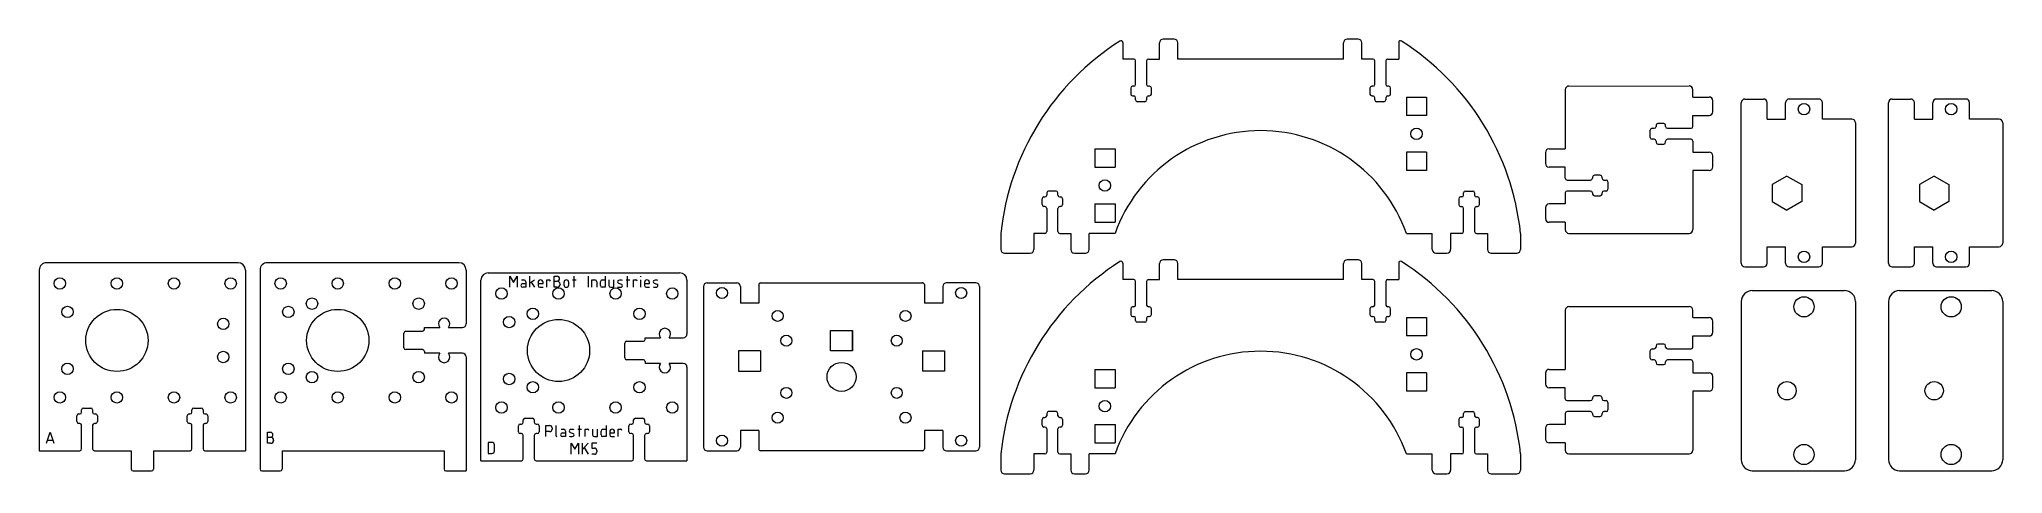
# Model space of a CAD drawing. Header units: millimetres. Extents: x 2 to 536, y 1 to 119.
import ezdxf

# ---------------------------------------------------------------- set-up
doc = ezdxf.new("R2010")
doc.units = ezdxf.units.MM
for name, color, linetype, lineweight, true_color in [('1 Motor Plate', 7, 'CONTINUOUS', 0, 0x000000), ('1 Motor Plate Text', 1, 'CONTINUOUS', 0, 0xff0000), ('2 Spacer Plate', 7, 'CONTINUOUS', 0, 0x000000), ('2 Spacer Plate Text', 1, 'CONTINUOUS', 0, 0xff0000), ('4 Retainer Plate', 7, 'CONTINUOUS', 0, 0xffffff), ('4 Retainer Plate Text', 1, 'CONTINUOUS', 0, 0xff0000), ('5 Interface Spacer Mount', 7, 'CONTINUOUS', 0, 0x000000), ('6 Dino Brackets', 7, 'CONTINUOUS', 0, 0x000000)]:
    doc.layers.add(name, color=color, linetype=linetype, lineweight=lineweight, true_color=true_color)

msp = doc.modelspace()

# ---------------------------------------------------------------- linework, layer by layer
at = {"layer": '1 Motor Plate'}
for p, q in [((2, 56.32), (2, 7.17)), ((4, 58.33), (56, 58.33)), ((58, 56.32), (58, 7.17)), ((12.2, 15.08), (12.2, 16.68)), ((12.7, 17.18), (13, 17.18)), ((13.5, 17.68), (13.5, 18.28)), ((14, 18.78), (16, 18.78)), ((16.5, 18.28), (16.5, 17.68)), ((17, 17.18), (17.3, 17.18)), ((17.8, 16.68), (17.8, 15.08)), ((42.2, 15.08), (42.2, 16.68)), ((42.7, 17.18), (43, 17.18)), ((43.5, 17.68), (43.5, 18.28)), ((44, 18.78), (46, 18.78)), ((46.5, 18.28), (46.5, 17.68)), ((47, 17.18), (47.3, 17.18)), ((47.8, 16.68), (47.8, 15.08)), ((13, 14.58), (12.7, 14.58)), ((13.5, 7.67), (13.5, 14.08)), ((16.5, 14.08), (16.5, 7.67)), ((17.3, 14.58), (17, 14.58)), ((43, 14.58), (42.7, 14.58)), ((43.5, 7.67), (43.5, 14.08)), ((46.5, 14.08), (46.5, 7.67)), ((47.3, 14.58), (47, 14.58)), ((2, 7.17), (13, 7.17)), ((17, 7.17), (27, 7.17)), ((27, 7.17), (27, 2.17)), ((33, 7.17), (43, 7.17)), ((33, 7.17), (33, 2.17)), ((47, 7.17), (58, 7.17)), ((27.5, 1.67), (32.5, 1.67))]:
    msp.add_line(p, q, dxfattribs=at)
for centre, radius in [((7.6, 52.67), 1.55), ((23.1, 52.67), 1.55), ((38.6, 52.67), 1.55), ((54, 52.67), 1.55), ((9.68, 44.92), 1.55), ((23.1, 37.17), 8.45), ((52, 41.67), 1.55), ((52, 32.67), 1.55), ((9.68, 29.43), 1.55), ((7.6, 21.67), 1.55), ((23.1, 21.67), 1.55), ((38.6, 21.67), 1.55), ((54, 21.67), 1.55)]:
    msp.add_circle(centre, radius, dxfattribs=at)
for centre, radius, start, end in [((4, 56.32), 2, 90.0001, 180.0001), ((56, 56.32), 2, 360, 90), ((12.7, 16.68), 0.5, 90, 180), ((13, 17.68), 0.5, 270, 0), ((14, 18.28), 0.5, 90, 180), ((16, 18.28), 0.5, 0, 90), ((17, 17.68), 0.5, 180, 270), ((17.3, 16.68), 0.5, 0, 90), ((42.7, 16.68), 0.5, 90, 180), ((43, 17.68), 0.5, 270, 0), ((44, 18.28), 0.5, 90, 180), ((46, 18.28), 0.5, 0, 90), ((47, 17.68), 0.5, 180, 270), ((47.3, 16.68), 0.5, 0, 90), ((12.7, 15.08), 0.5, 180, 270), ((13, 14.08), 0.5, 0, 90), ((17, 14.08), 0.5, 90, 180), ((17.3, 15.08), 0.5, 270, 0), ((42.7, 15.08), 0.5, 180, 270), ((43, 14.08), 0.5, 0, 90), ((47, 14.08), 0.5, 90, 180), ((47.3, 15.08), 0.5, 270, 0), ((13, 7.67), 0.5, 270, 0), ((17, 7.67), 0.5, 180, 270), ((43, 7.67), 0.5, 270, 0), ((47, 7.67), 0.5, 180, 270), ((27.5, 2.17), 0.5, 180, 270), ((32.5, 2.17), 0.5, 270, 0)]:
    msp.add_arc(centre, radius, start, end, dxfattribs=at)
at = {"layer": '1 Motor Plate Text'}
for p, q in [((4, 9.18), (5, 12.18)), ((5, 12.18), (6, 9.18)), ((4.28, 10.01), (5.72, 10.01))]:
    msp.add_line(p, q, dxfattribs=at)
at = {"layer": '2 Spacer Plate'}
for p, q in [((62, 56.32), (62, 2.17)), ((64, 58.33), (116, 58.33)), ((118, 56.32), (118, 41.67)), ((101.1, 35.18), (101.1, 39.18)), ((101.6, 39.68), (106.14, 39.68)), ((106.64, 40.18), (106.64, 40.68)), ((106.64, 40.68), (110.82, 40.68)), ((113.18, 40.68), (117, 40.68)), ((106.14, 34.68), (101.6, 34.68)), ((106.64, 34.18), (106.64, 33.68)), ((110.82, 33.68), (106.64, 33.68)), ((117, 33.68), (113.18, 33.68)), ((118, 32.67), (118, 1.67)), ((68, 7.17), (112, 7.17)), ((68, 7.17), (68, 2.17)), ((112, 7.17), (112, 2.17)), ((62.5, 1.67), (67.5, 1.67)), ((112.5, 1.67), (118, 1.67))]:
    msp.add_line(p, q, dxfattribs=at)
for centre, radius in [((67.6, 52.67), 1.55), ((83.1, 52.67), 1.55), ((98.6, 52.67), 1.55), ((114, 52.67), 1.55), ((76.1, 47.17), 1.55), ((105.1, 47.17), 1.55), ((69.68, 44.92), 1.55), ((83.1, 37.17), 8.45), ((69.68, 29.43), 1.55), ((76.1, 27.18), 1.55), ((105.1, 27.18), 1.55), ((67.6, 21.67), 1.55), ((83.1, 21.67), 1.55), ((98.6, 21.67), 1.55), ((114, 21.67), 1.55)]:
    msp.add_circle(centre, radius, dxfattribs=at)
for centre, radius, start, end in [((64, 56.32), 2, 90.0001, 180.0001), ((116, 56.32), 2, 360, 90), ((112, 41.67), 1.55, 319.8222, 220.1778), ((101.6, 39.18), 0.5, 90, 180), ((106.14, 40.18), 0.5, 270, 0), ((117, 41.67), 1, 270, 0), ((101.6, 35.18), 0.5, 180, 270), ((106.14, 34.18), 0.5, 0, 90), ((112, 32.67), 1.55, 139.8222, 40.1778), ((117, 32.67), 1, 0, 90), ((62.5, 2.17), 0.5, 180, 270), ((67.5, 2.17), 0.5, 270, 0), ((112.5, 2.17), 0.5, 180, 270)]:
    msp.add_arc(centre, radius, start, end, dxfattribs=at)
at = {"layer": '2 Spacer Plate Text'}
for p, q in [((64, 9.18), (64, 12.18)), ((64, 12.18), (64.83, 12.18)), ((64, 10.84), (64.87, 10.84)), ((64.87, 9.18), (64, 9.18)), ((65.67, 10.04), (65.67, 9.98))]:
    msp.add_line(p, q, dxfattribs=at)
for centre, radius, start, end in [((64.83, 11.51), 0.667, 270, 90), ((64.87, 10.04), 0.8, 0, 90), ((64.87, 9.98), 0.8, 270, 0)]:
    msp.add_arc(centre, radius, start, end, dxfattribs=at)
at = {"layer": '4 Retainer Plate'}
for p, q in [((122, 4.42), (122, 53.57)), ((124, 55.58), (176, 55.58)), ((178, 53.57), (178, 38.92)), ((166.64, 37.43), (166.64, 37.92)), ((166.64, 37.92), (170.82, 37.92)), ((173.18, 37.92), (177, 37.92)), ((161.1, 32.43), (161.1, 36.43)), ((161.6, 36.93), (166.14, 36.93)), ((166.14, 31.93), (161.6, 31.93)), ((166.64, 31.43), (166.64, 30.92)), ((170.82, 30.92), (166.64, 30.92)), ((177, 30.92), (173.18, 30.92)), ((178, 29.92), (178, 4.42)), ((134, 16.03), (136, 16.03)), ((164, 16.03), (166, 16.03)), ((132.2, 12.33), (132.2, 13.93)), ((132.7, 14.43), (133, 14.43)), ((133, 11.83), (132.7, 11.83)), ((133.5, 14.93), (133.5, 15.53)), ((133.5, 4.92), (133.5, 11.33)), ((136.5, 15.53), (136.5, 14.93)), ((136.5, 11.33), (136.5, 4.92)), ((137, 14.43), (137.3, 14.43)), ((137.3, 11.83), (137, 11.83)), ((137.8, 13.93), (137.8, 12.33)), ((162.2, 12.33), (162.2, 13.93)), ((162.7, 14.43), (163, 14.43)), ((163, 11.83), (162.7, 11.83)), ((163.5, 14.93), (163.5, 15.53)), ((163.5, 4.92), (163.5, 11.33)), ((166.5, 15.53), (166.5, 14.93)), ((166.5, 11.33), (166.5, 4.92)), ((167, 14.43), (167.3, 14.43)), ((167.3, 11.83), (167, 11.83)), ((167.8, 13.93), (167.8, 12.33)), ((122, 4.42), (133.1, 4.42)), ((137.1, 4.42), (163, 4.42)), ((167, 4.42), (178, 4.42))]:
    msp.add_line(p, q, dxfattribs=at)
for centre in [(127.6, 49.92), (143.1, 49.92), (158.6, 49.92), (174, 49.92), (129.68, 42.17), (136.1, 44.42), (165.1, 44.42), (129.68, 26.68), (136.1, 24.42), (165.1, 24.42), (127.6, 18.92), (143.1, 18.92), (158.6, 18.92), (174, 18.92)]:
    msp.add_circle(centre, 1.55, dxfattribs=at)
for centre, radius, start, end in [((124, 53.57), 2, 90, 180), ((176, 53.57), 2, 360, 90), ((143.1, 34.43), 8.45, 0, 360), ((166.14, 37.43), 0.5, 270, 0), ((172, 38.92), 1.55, 319.8222, 220.1778), ((177, 38.92), 1, 270, 0), ((161.6, 36.43), 0.5, 90, 180), ((161.6, 32.43), 0.5, 180, 270), ((166.14, 31.43), 0.5, 0, 90), ((172, 29.92), 1.55, 139.8222, 40.1778), ((177, 29.92), 1, 0, 90), ((134, 15.53), 0.5, 90, 180), ((136, 15.53), 0.5, 0, 90), ((164, 15.53), 0.5, 90, 180), ((166, 15.53), 0.5, 0, 90), ((132.7, 13.93), 0.5, 90, 180), ((132.7, 12.33), 0.5, 180, 270), ((133, 14.93), 0.5, 270, 0), ((133, 11.33), 0.5, 0, 90), ((137, 14.93), 0.5, 180, 270), ((137, 11.33), 0.5, 90, 180), ((137.3, 13.93), 0.5, 0, 90), ((137.3, 12.33), 0.5, 270, 0), ((162.7, 13.93), 0.5, 90, 180), ((162.7, 12.33), 0.5, 180, 270), ((163, 14.93), 0.5, 270, 0), ((163, 11.33), 0.5, 0, 90), ((167, 14.93), 0.5, 180, 270), ((167, 11.33), 0.5, 90, 180), ((167.3, 13.93), 0.5, 0, 90), ((167.3, 12.33), 0.5, 270, 0), ((133, 4.92), 0.5, 270, 0), ((137, 4.92), 0.5, 180, 270), ((163, 4.92), 0.5, 270, 0), ((167, 4.92), 0.5, 180, 270)]:
    msp.add_arc(centre, radius, start, end, dxfattribs=at)
at = {"layer": '4 Retainer Plate Text'}
for p, q in [((129.88, 51.62), (129.88, 54.62)), ((129.88, 54.62), (130.88, 52.96)), ((130.88, 52.96), (131.88, 54.62)), ((131.88, 54.62), (131.88, 51.62)), ((133.04, 53.62), (133.71, 53.62)), ((135.21, 54.62), (135.21, 51.62)), ((135.21, 52.79), (136.54, 53.62)), ((139.88, 51.62), (139.88, 53.62)), ((139.88, 53.62), (140.54, 53.62)), ((141.88, 51.62), (141.88, 54.62)), ((141.88, 54.62), (142.71, 54.62)), ((146.88, 53.62), (147.88, 53.62)), ((147.21, 54.62), (147.21, 51.62)), ((151.13, 54.62), (151.13, 51.62)), ((152.13, 51.62), (152.13, 53.62)), ((152.13, 53.62), (152.96, 53.62)), ((154.96, 53.62), (155.79, 53.62)), ((155.79, 54.62), (155.79, 51.62)), ((156.79, 53.62), (156.79, 52.12)), ((158.13, 51.62), (158.13, 53.62)), ((161.46, 53.62), (162.46, 53.62)), ((161.79, 54.62), (161.79, 51.62)), ((163.46, 51.62), (163.46, 53.62)), ((163.46, 53.62), (164.12, 53.62)), ((165.46, 54.46), (165.46, 54.62)), ((165.46, 51.62), (165.46, 53.62)), ((133.38, 52.62), (134.21, 52.62)), ((134.21, 51.62), (133.38, 51.62)), ((134.21, 53.12), (134.21, 51.62)), ((135.65, 53.06), (136.54, 51.62)), ((137.54, 52.96), (137.54, 52.12)), ((137.54, 52.62), (138.88, 52.62)), ((138.04, 51.62), (138.88, 51.62)), ((138.88, 52.62), (138.88, 52.96)), ((141.88, 53.29), (142.74, 53.29)), ((142.74, 51.62), (141.88, 51.62)), ((143.54, 52.49), (143.54, 52.42)), ((144.54, 52.96), (144.54, 52.29)), ((145.88, 52.29), (145.88, 52.96)), ((153.46, 53.12), (153.46, 51.62)), ((154.46, 52.12), (154.46, 53.12)), ((155.79, 51.62), (154.96, 51.62)), ((157.29, 51.62), (158.13, 51.62)), ((159.4, 52.76), (160.19, 52.44)), ((166.46, 52.96), (166.46, 52.12)), ((166.46, 52.62), (167.79, 52.62)), ((166.96, 51.62), (167.79, 51.62)), ((167.79, 52.62), (167.79, 52.96)), ((169.06, 52.76), (169.85, 52.44)), ((139.67, 11.02), (139.67, 14.02)), ((139.67, 14.02), (140.67, 14.02)), ((140.67, 12.36), (139.67, 12.36)), ((141.33, 13.36), (141.33, 13.02)), ((142.33, 14.02), (142.33, 11.36)), ((143.83, 13.02), (144.5, 13.02)), ((144.17, 12.02), (145, 12.02)), ((145, 11.02), (144.17, 11.02)), ((145, 12.52), (145, 11.02)), ((146.27, 12.16), (147.06, 11.84)), ((148.33, 13.02), (149.33, 13.02)), ((148.67, 14.02), (148.67, 11.02)), ((150.33, 11.02), (150.33, 13.02)), ((150.33, 13.02), (151, 13.02)), ((152.33, 13.02), (152.33, 11.52)), ((152.83, 11.02), (153.67, 11.02)), ((153.67, 11.02), (153.67, 13.02)), ((154.67, 11.52), (154.67, 12.52)), ((155.17, 13.02), (156, 13.02)), ((156, 11.02), (155.17, 11.02)), ((156, 14.02), (156, 11.02)), ((157, 12.36), (157, 11.52)), ((157, 12.02), (158.33, 12.02)), ((157.5, 11.02), (158.33, 11.02)), ((158.33, 12.02), (158.33, 12.36)), ((159.33, 11.02), (159.33, 13.02)), ((159.33, 13.02), (160, 13.02)), ((125, 9.43), (124, 9.43)), ((124, 9.43), (124, 6.43)), ((124, 6.43), (125, 6.43)), ((125.67, 7.09), (125.67, 8.76)), ((146.5, 6.22), (146.5, 9.22)), ((146.5, 9.22), (147.5, 7.56)), ((147.5, 7.56), (148.5, 9.22)), ((148.5, 9.22), (148.5, 6.22)), ((149.5, 9.22), (149.5, 6.22)), ((149.5, 7.39), (151.17, 9.22)), ((150.06, 8), (151.17, 6.22)), ((153.5, 9.22), (152.17, 9.22)), ((152.17, 9.22), (152.17, 7.89)), ((152.17, 7.89), (152.83, 7.89)), ((152.83, 6.22), (152.17, 6.22)), ((153.5, 7.22), (153.5, 6.89))]:
    msp.add_line(p, q, dxfattribs=at)
for centre, radius, start, end in [((133.71, 53.12), 0.5, 0, 90), ((138.21, 52.96), 0.667, 0, 180), ((140.54, 53.29), 0.333, 0, 90), ((142.71, 53.96), 0.667, 270, 90), ((145.21, 52.96), 0.667, 0, 180), ((152.96, 53.12), 0.5, 0, 90), ((154.96, 53.12), 0.5, 90, 180), ((159.55, 53.13), 0.4, 108.3, 247.8), ((159.85, 52.23), 1.35, 63.1, 108.3), ((164.12, 53.29), 0.333, 0, 90), ((167.12, 52.96), 0.667, 0, 180), ((169.21, 53.13), 0.4, 108.3, 247.8), ((169.51, 52.23), 1.35, 63.1, 108.3), ((133.38, 52.12), 0.5, 90, 270), ((138.04, 52.12), 0.5, 180, 270), ((142.74, 52.49), 0.8, 0, 90), ((142.74, 52.42), 0.8, 270, 0), ((145.21, 52.29), 0.667, 180, 0), ((154.96, 52.12), 0.5, 180, 270), ((157.29, 52.12), 0.5, 180, 270), ((159.74, 52.97), 1.35, 243.1, 288.3), ((160.04, 52.07), 0.4, 288.3, 67.79), ((166.96, 52.12), 0.5, 180, 270), ((169.4, 52.97), 1.35, 243.1, 288.3), ((169.7, 52.07), 0.4, 288.3, 67.79), ((140.67, 13.36), 0.667, 0, 90), ((140.67, 13.02), 0.667, 270, 0), ((142.67, 11.36), 0.333, 180, 270), ((144.17, 11.52), 0.5, 90, 270), ((144.5, 12.52), 0.5, 0, 90), ((146.61, 12.37), 1.35, 243.1, 288.3), ((146.42, 12.53), 0.4, 108.3, 247.8), ((146.72, 11.63), 1.35, 63.1, 108.3), ((146.91, 11.47), 0.4, 288.3, 67.79), ((151, 12.69), 0.333, 0, 90), ((152.83, 11.52), 0.5, 180, 270), ((155.17, 12.52), 0.5, 90, 180), ((155.17, 11.52), 0.5, 180, 270), ((157.67, 12.36), 0.667, 0, 180), ((157.5, 11.52), 0.5, 180, 270), ((160, 12.69), 0.333, 0, 90), ((125, 8.76), 0.667, 0, 90), ((125, 7.09), 0.667, 270, 0), ((152.83, 7.22), 0.667, 0, 90), ((152.83, 6.89), 0.667, 270, 0)]:
    msp.add_arc(centre, radius, start, end, dxfattribs=at)
at = {"layer": '5 Interface Spacer Mount'}
for p, q in [((182.5, 51.84), (182.5, 8.16)), ((183.5, 52.84), (191.5, 52.84)), ((192.5, 51.84), (192.5, 47.34)), ((197.5, 52.34), (197.5, 47.34)), ((198, 52.84), (242, 52.84)), ((242.5, 52.34), (242.5, 47.34)), ((247.5, 51.84), (247.5, 47.34)), ((256.5, 52.84), (248.5, 52.84)), ((257.5, 51.84), (257.5, 8.16)), ((197.5, 47.34), (192.5, 47.34)), ((247.5, 47.34), (242.5, 47.34)), ((217, 34.34), (217, 39.84)), ((217, 39.84), (223, 39.84)), ((223, 39.84), (223, 34.34)), ((223, 34.34), (223, 39.84)), ((198, 34.34), (192, 34.34)), ((192, 34.34), (192, 28.84)), ((198, 34.34), (198, 28.84)), ((223, 34.34), (217, 34.34)), ((242, 34.34), (242, 28.84)), ((242, 34.34), (248, 34.34)), ((248, 34.34), (248, 28.84)), ((192, 28.84), (198, 28.84)), ((248, 28.84), (242, 28.84)), ((197.5, 12.66), (192.5, 12.66)), ((192.5, 12.66), (192.5, 8.16)), ((197.5, 12.66), (197.5, 7.66)), ((247.5, 12.66), (242.5, 12.66)), ((242.5, 12.66), (242.5, 7.66)), ((247.5, 12.66), (247.5, 8.16)), ((183.5, 7.16), (191.5, 7.16)), ((242, 7.16), (198, 7.16)), ((248.5, 7.16), (256.5, 7.16))]:
    msp.add_line(p, q, dxfattribs=at)
for centre, radius in [((187.5, 50.09), 1.5), ((252.5, 50.09), 1.5), ((202.63, 43.84), 1.5), ((237.37, 43.84), 1.5), ((205, 37.09), 1.5), ((235, 37.09), 1.5), ((220, 27.25), 3.95), ((205, 22.91), 1.5), ((235, 22.91), 1.5), ((202.63, 16.16), 1.5), ((237.37, 16.16), 1.5), ((187.5, 9.91), 1.5), ((252.5, 9.91), 1.5)]:
    msp.add_circle(centre, radius, dxfattribs=at)
for centre, radius, start, end in [((183.5, 51.84), 1, 90.0143, 180.0147), ((191.5, 51.84), 1, 359.9997, 90), ((198, 52.34), 0.5, 90, 179.9641), ((242, 52.34), 0.5, 359.9997, 90), ((248.5, 51.84), 1, 90, 179.9997), ((256.5, 51.84), 1, 359.9997, 89.9994), ((183.5, 8.16), 1, 180.0147, 270.0143), ((191.5, 8.16), 1, 270, 359.9997), ((198, 7.66), 0.5, 179.9641, 270), ((242, 7.66), 0.5, 270, 359.9997), ((248.5, 8.16), 1, 179.9997, 270), ((256.5, 8.16), 1, 269.9994, 359.9997)]:
    msp.add_arc(centre, radius, start, end, dxfattribs=at)
at = {"layer": '6 Dino Brackets'}
for p, q in [((296.39, 118.19), (296.39, 113.7)), ((306.39, 113.7), (306.39, 118.1)), ((310.39, 119.1), (307.39, 119.1)), ((311.39, 113.7), (311.39, 118.1)), ((356.39, 113.7), (356.39, 118.1)), ((360.39, 119.1), (357.39, 119.1)), ((361.39, 113.7), (361.39, 118.1)), ((371.39, 118.19), (371.39, 113.7)), ((299.39, 113.7), (296.39, 113.7)), ((299.89, 106.8), (299.89, 113.2)), ((302.89, 113.2), (302.89, 106.8)), ((303.39, 113.7), (306.39, 113.7)), ((356.39, 113.7), (311.39, 113.7)), ((364.39, 113.7), (361.39, 113.7)), ((364.89, 106.8), (364.89, 113.2)), ((367.89, 113.2), (367.89, 106.8)), ((368.39, 113.7), (371.39, 113.7)), ((298.59, 105.8), (298.59, 104.2)), ((299.39, 106.3), (299.09, 106.3)), ((299.09, 103.7), (299.39, 103.7)), ((299.89, 102.6), (299.89, 103.2)), ((302.39, 102.1), (300.39, 102.1)), ((302.89, 103.2), (302.89, 102.6)), ((303.69, 106.3), (303.39, 106.3)), ((303.39, 103.7), (303.69, 103.7)), ((304.19, 104.2), (304.19, 105.8)), ((363.59, 105.8), (363.59, 104.2)), ((364.39, 106.3), (364.09, 106.3)), ((364.09, 103.7), (364.39, 103.7)), ((364.89, 102.6), (364.89, 103.2)), ((367.39, 102.1), (365.39, 102.1)), ((367.89, 103.2), (367.89, 102.6)), ((368.69, 106.3), (368.39, 106.3)), ((368.39, 103.7), (368.69, 103.7)), ((369.19, 104.2), (369.19, 105.8)), ((373.48, 103.38), (373.48, 98.38)), ((373.48, 103.38), (378.98, 103.38)), ((378.98, 103.38), (378.98, 98.38)), ((416.65, 105.37), (416.65, 89.3)), ((417.65, 106.37), (450.33, 106.38)), ((451.33, 103.38), (451.33, 105.38)), ((451.33, 103.38), (455.73, 103.38)), ((456.73, 99.38), (456.73, 102.38)), ((464.48, 58.16), (464.48, 101.84)), ((465.48, 102.84), (470.52, 102.84)), ((471.52, 97.34), (471.52, 101.84)), ((476.52, 97.34), (476.52, 101.84)), ((485.52, 102.84), (477.52, 102.84)), ((486.52, 97.34), (486.52, 101.84)), ((504.48, 58.16), (504.48, 101.84)), ((505.48, 102.84), (510.52, 102.84)), ((511.52, 97.34), (511.52, 101.84)), ((516.52, 97.34), (516.52, 101.84)), ((525.52, 102.84), (517.52, 102.84)), ((526.52, 97.34), (526.52, 101.84)), ((378.98, 98.38), (373.48, 98.38)), ((443.43, 96.18), (441.83, 96.18)), ((451.33, 98.38), (455.73, 98.38)), ((451.33, 95.38), (451.33, 98.38)), ((471.52, 97.34), (476.52, 97.34)), ((494.52, 97.34), (486.52, 97.34)), ((495.52, 96.34), (495.52, 63.66)), ((511.52, 97.34), (516.52, 97.34)), ((534.52, 97.34), (526.52, 97.34)), ((535.52, 96.34), (535.52, 63.66)), ((439.73, 92.38), (439.73, 94.38)), ((440.23, 94.88), (440.83, 94.88)), ((440.83, 91.88), (440.23, 91.88)), ((441.33, 95.68), (441.33, 95.38)), ((441.33, 91.38), (441.33, 91.08)), ((443.93, 95.38), (443.93, 95.68)), ((443.93, 91.08), (443.93, 91.38)), ((444.43, 94.88), (450.83, 94.88)), ((450.83, 91.88), (444.43, 91.88)), ((451.33, 91.38), (451.33, 88.38)), ((288.81, 89.3), (294.31, 89.3)), ((288.81, 89.3), (288.81, 84.3)), ((294.31, 89.3), (294.31, 84.3)), ((378.98, 88.38), (373.48, 88.38)), ((373.48, 88.38), (373.48, 83.38)), ((378.98, 88.38), (378.98, 83.38)), ((411.25, 88.3), (411.25, 85.3)), ((412.25, 89.3), (416.65, 89.3)), ((441.83, 90.58), (443.43, 90.58)), ((451.33, 88.38), (455.73, 88.38)), ((456.73, 84.38), (456.73, 87.38)), ((288.81, 84.3), (294.31, 84.3)), ((378.98, 83.38), (373.48, 83.38)), ((416.65, 84.3), (412.25, 84.3)), ((416.65, 81.3), (416.65, 84.3)), ((417.15, 80.8), (423.55, 80.8)), ((424.05, 81.6), (424.05, 81.3)), ((426.15, 82.1), (424.55, 82.1)), ((426.65, 81.3), (426.65, 81.6)), ((427.15, 80.8), (427.75, 80.8)), ((428.25, 80.3), (428.25, 78.3)), ((455.73, 83.38), (451.33, 83.38)), ((451.33, 83.38), (451.33, 67.3)), ((476.89, 81.87), (472.89, 79.56)), ((476.89, 81.87), (480.89, 79.56)), ((516.89, 81.87), (512.89, 79.56)), ((516.89, 81.87), (520.89, 79.56)), ((274.47, 74.1), (274.47, 75.7)), ((274.97, 76.2), (275.27, 76.2)), ((275.77, 77.3), (275.77, 76.7)), ((278.27, 77.8), (276.27, 77.8)), ((278.77, 76.7), (278.77, 77.3)), ((279.27, 76.2), (279.57, 76.2)), ((280.07, 75.7), (280.07, 74.1)), ((387.71, 75.7), (387.71, 74.1)), ((388.51, 76.2), (388.21, 76.2)), ((389.01, 76.7), (389.01, 77.3)), ((389.51, 77.8), (391.51, 77.8)), ((392.01, 77.3), (392.01, 76.7)), ((392.81, 76.2), (392.51, 76.2)), ((393.31, 74.1), (393.31, 75.7)), ((416.65, 77.3), (416.65, 74.3)), ((423.55, 77.8), (417.15, 77.8)), ((424.05, 77.3), (424.05, 77)), ((424.55, 76.5), (426.15, 76.5)), ((426.65, 77), (426.65, 77.3)), ((427.75, 77.8), (427.15, 77.8)), ((472.89, 79.56), (472.89, 74.94)), ((472.89, 74.94), (476.89, 72.63)), ((480.89, 74.94), (476.89, 72.63)), ((480.89, 79.56), (480.89, 74.94)), ((512.89, 79.56), (512.89, 74.94)), ((512.89, 74.94), (516.89, 72.63)), ((520.89, 74.94), (516.89, 72.63)), ((520.89, 79.56), (520.89, 74.94)), ((275.27, 73.6), (274.97, 73.6)), ((275.77, 73.1), (275.77, 66.8)), ((278.77, 66.8), (278.77, 73.1)), ((279.57, 73.6), (279.27, 73.6)), ((288.81, 74.3), (294.31, 74.3)), ((288.81, 74.3), (288.81, 69.3)), ((294.31, 74.3), (294.31, 69.3)), ((388.21, 73.6), (388.51, 73.6)), ((389.01, 66.8), (389.01, 73.1)), ((392.01, 73.1), (392.01, 66.8)), ((392.51, 73.6), (392.81, 73.6)), ((411.25, 73.3), (411.25, 70.3)), ((416.65, 74.3), (412.25, 74.3)), ((263.27, 66.3), (263.27, 61.9)), ((275.27, 66.3), (272.27, 66.3)), ((272.27, 66.3), (272.27, 61.9)), ((279.27, 66.3), (282.27, 66.3)), ((282.27, 66.3), (282.27, 61.9)), ((287.27, 61.9), (287.27, 66.3)), ((294.31, 66.3), (287.27, 66.3)), ((288.81, 69.3), (294.31, 69.3)), ((373.48, 66.3), (380.51, 66.3)), ((380.51, 61.9), (380.51, 66.3)), ((385.51, 66.3), (385.51, 61.9)), ((388.51, 66.3), (385.51, 66.3)), ((392.51, 66.3), (395.51, 66.3)), ((395.51, 66.3), (395.51, 61.9)), ((404.51, 66.3), (404.51, 61.9)), ((416.65, 69.3), (412.25, 69.3)), ((416.65, 69.3), (416.65, 67.3)), ((417.65, 66.3), (450.33, 66.3)), ((264.27, 60.9), (271.27, 60.9)), ((283.27, 60.9), (286.27, 60.9)), ((310.39, 59.1), (307.39, 59.1)), ((360.39, 59.1), (357.39, 59.1)), ((381.51, 60.9), (384.51, 60.9)), ((396.51, 60.9), (403.51, 60.9)), ((471.52, 62.66), (476.52, 62.66)), ((471.52, 58.16), (471.52, 62.66)), ((476.52, 58.16), (476.52, 62.66)), ((486.52, 58.16), (486.52, 62.66)), ((486.52, 62.66), (494.52, 62.66)), ((511.52, 62.66), (516.52, 62.66)), ((511.52, 58.16), (511.52, 62.66)), ((516.52, 58.16), (516.52, 62.66)), ((526.52, 58.16), (526.52, 62.66)), ((526.52, 62.66), (534.52, 62.66)), ((296.39, 58.19), (296.39, 53.7)), ((299.39, 53.7), (296.39, 53.7)), ((303.39, 53.7), (306.39, 53.7)), ((306.39, 53.7), (306.39, 58.1)), ((311.39, 53.7), (311.39, 58.1)), ((356.39, 53.7), (311.39, 53.7)), ((356.39, 53.7), (356.39, 58.1)), ((361.39, 53.7), (361.39, 58.1)), ((364.39, 53.7), (361.39, 53.7)), ((368.39, 53.7), (371.39, 53.7)), ((371.39, 58.19), (371.39, 53.7)), ((465.48, 57.16), (470.52, 57.16)), ((477.52, 57.16), (485.52, 57.16)), ((505.48, 57.16), (510.52, 57.16)), ((517.52, 57.16), (525.52, 57.16)), ((299.89, 46.8), (299.89, 53.2)), ((302.89, 53.2), (302.89, 46.8)), ((364.89, 46.8), (364.89, 53.2)), ((367.89, 53.2), (367.89, 46.8)), ((467.48, 50.73), (492.52, 50.73)), ((507.48, 50.73), (532.52, 50.73)), ((298.59, 45.8), (298.59, 44.2)), ((299.39, 46.3), (299.09, 46.3)), ((299.09, 43.7), (299.39, 43.7)), ((299.89, 42.6), (299.89, 43.2)), ((302.89, 43.2), (302.89, 42.6)), ((303.69, 46.3), (303.39, 46.3)), ((303.39, 43.7), (303.69, 43.7)), ((304.19, 44.2), (304.19, 45.8)), ((363.59, 45.8), (363.59, 44.2)), ((364.39, 46.3), (364.09, 46.3)), ((364.09, 43.7), (364.39, 43.7)), ((364.89, 42.6), (364.89, 43.2)), ((367.89, 43.2), (367.89, 42.6)), ((368.69, 46.3), (368.39, 46.3)), ((368.39, 43.7), (368.69, 43.7)), ((369.19, 44.2), (369.19, 45.8)), ((373.48, 43.38), (373.48, 38.38)), ((373.48, 43.38), (378.98, 43.38)), ((378.98, 43.38), (378.98, 38.38)), ((416.65, 45.37), (416.65, 29.3)), ((417.65, 46.37), (450.33, 46.38)), ((451.33, 43.38), (451.33, 45.38)), ((451.33, 43.38), (455.73, 43.38)), ((464.48, 47.73), (464.48, 4.73)), ((495.52, 47.73), (495.52, 4.73)), ((504.48, 47.73), (504.48, 4.73)), ((535.52, 47.73), (535.52, 4.73)), ((302.39, 42.1), (300.39, 42.1)), ((367.39, 42.1), (365.39, 42.1)), ((378.98, 38.38), (373.48, 38.38)), ((451.33, 38.38), (455.73, 38.38)), ((451.33, 35.38), (451.33, 38.38)), ((456.73, 39.38), (456.73, 42.38)), ((439.73, 32.38), (439.73, 34.38)), ((440.23, 34.88), (440.83, 34.88)), ((441.33, 35.68), (441.33, 35.38)), ((443.43, 36.18), (441.83, 36.18)), ((443.93, 35.38), (443.93, 35.68)), ((444.43, 34.88), (450.83, 34.88)), ((288.81, 29.3), (294.31, 29.3)), ((288.81, 29.3), (288.81, 24.3)), ((294.31, 29.3), (294.31, 24.3)), ((378.98, 28.38), (373.48, 28.38)), ((373.48, 28.38), (373.48, 23.38)), ((378.98, 28.38), (378.98, 23.38)), ((411.25, 28.3), (411.25, 25.3)), ((412.25, 29.3), (416.65, 29.3)), ((440.83, 31.88), (440.23, 31.88)), ((441.33, 31.38), (441.33, 31.08)), ((441.83, 30.58), (443.43, 30.58)), ((443.93, 31.08), (443.93, 31.38)), ((450.83, 31.88), (444.43, 31.88)), ((451.33, 31.38), (451.33, 28.38)), ((451.33, 28.38), (455.73, 28.38)), ((456.73, 24.38), (456.73, 27.38)), ((288.81, 24.3), (294.31, 24.3)), ((378.98, 23.38), (373.48, 23.38)), ((416.65, 24.3), (412.25, 24.3)), ((416.65, 21.3), (416.65, 24.3)), ((424.05, 21.6), (424.05, 21.3)), ((426.15, 22.1), (424.55, 22.1)), ((426.65, 21.3), (426.65, 21.6)), ((455.73, 23.38), (451.33, 23.38)), ((451.33, 23.38), (451.33, 7.3)), ((274.97, 16.2), (275.27, 16.2)), ((275.77, 17.3), (275.77, 16.7)), ((278.27, 17.8), (276.27, 17.8)), ((278.77, 16.7), (278.77, 17.3)), ((279.27, 16.2), (279.57, 16.2)), ((388.51, 16.2), (388.21, 16.2)), ((389.01, 16.7), (389.01, 17.3)), ((389.51, 17.8), (391.51, 17.8)), ((392.01, 17.3), (392.01, 16.7)), ((392.81, 16.2), (392.51, 16.2)), ((416.65, 17.3), (416.65, 14.3)), ((417.15, 20.8), (423.55, 20.8)), ((423.55, 17.8), (417.15, 17.8)), ((424.05, 17.3), (424.05, 17)), ((424.55, 16.5), (426.15, 16.5)), ((426.65, 17), (426.65, 17.3)), ((427.15, 20.8), (427.75, 20.8)), ((427.75, 17.8), (427.15, 17.8)), ((428.25, 20.3), (428.25, 18.3)), ((274.47, 14.1), (274.47, 15.7)), ((275.27, 13.6), (274.97, 13.6)), ((275.77, 13.1), (275.77, 6.8)), ((278.77, 6.8), (278.77, 13.1)), ((279.57, 13.6), (279.27, 13.6)), ((280.07, 15.7), (280.07, 14.1)), ((288.81, 14.3), (294.31, 14.3)), ((288.81, 14.3), (288.81, 9.3)), ((294.31, 14.3), (294.31, 9.3)), ((387.71, 15.7), (387.71, 14.1)), ((388.21, 13.6), (388.51, 13.6)), ((389.01, 6.8), (389.01, 13.1)), ((392.01, 13.1), (392.01, 6.8)), ((392.51, 13.6), (392.81, 13.6)), ((393.31, 14.1), (393.31, 15.7)), ((411.25, 13.3), (411.25, 10.3)), ((416.65, 14.3), (412.25, 14.3)), ((263.27, 6.3), (263.27, 1.9)), ((275.27, 6.3), (272.27, 6.3)), ((272.27, 6.3), (272.27, 1.9)), ((279.27, 6.3), (282.27, 6.3)), ((282.27, 6.3), (282.27, 1.9)), ((287.27, 1.9), (287.27, 6.3)), ((294.31, 6.3), (287.27, 6.3)), ((288.81, 9.3), (294.31, 9.3)), ((373.48, 6.3), (380.51, 6.3)), ((380.51, 1.9), (380.51, 6.3)), ((385.51, 6.3), (385.51, 1.9)), ((388.51, 6.3), (385.51, 6.3)), ((392.51, 6.3), (395.51, 6.3)), ((395.51, 6.3), (395.51, 1.9)), ((404.51, 6.3), (404.51, 1.9)), ((416.65, 9.3), (412.25, 9.3)), ((416.65, 9.3), (416.65, 7.3)), ((417.65, 6.3), (450.33, 6.3)), ((264.27, 0.9), (271.27, 0.9)), ((283.27, 0.9), (286.27, 0.9)), ((381.51, 0.9), (384.51, 0.9)), ((396.51, 0.9), (403.51, 0.9)), ((467.48, 1.73), (492.52, 1.73)), ((507.48, 1.73), (532.52, 1.73))]:
    msp.add_line(p, q, dxfattribs=at)
for centre, radius in [((481.52, 100.09), 1.55), ((521.52, 100.09), 1.55), ((376.23, 93.38), 1.55), ((291.56, 79.3), 1.55), ((481.52, 59.91), 1.55), ((521.52, 59.91), 1.55), ((481.52, 46.32), 2.75), ((521.52, 46.32), 2.75), ((376.23, 33.38), 1.55), ((476.89, 23.49), 2.5), ((516.89, 23.49), 2.5), ((291.56, 19.3), 1.55), ((481.52, 6.14), 2.75), ((521.52, 6.14), 2.75)]:
    msp.add_circle(centre, radius, dxfattribs=at)
for centre, radius, start, end in [((333.89, 58.78), 71.02, 122.6034, 173.9273), ((295.89, 118.19), 0.5, 359.9685, 122.6034), ((307.39, 118.1), 1, 90, 180), ((310.39, 118.1), 1, 0, 90), ((357.39, 118.1), 1, 90, 180), ((360.39, 118.1), 1, 0, 90), ((371.89, 118.19), 0.5, 57.3941, 180), ((333.89, 58.78), 71.02, 6.0752, 57.3941), ((299.39, 113.2), 0.5, 0, 90), ((303.39, 113.2), 0.5, 90, 180), ((364.39, 113.2), 0.5, 0, 90), ((368.39, 113.2), 0.5, 90, 180), ((299.39, 106.8), 0.5, 270, 0), ((303.39, 106.8), 0.5, 180, 270), ((364.39, 106.8), 0.5, 270, 0), ((368.39, 106.8), 0.5, 180, 270), ((299.09, 105.8), 0.5, 90, 180), ((299.09, 104.2), 0.5, 180, 270), ((299.39, 103.2), 0.5, 0, 90), ((300.39, 102.6), 0.5, 180, 270), ((302.39, 102.6), 0.5, 270, 0), ((303.39, 103.2), 0.5, 90, 180), ((303.69, 105.8), 0.5, 0, 90), ((303.69, 104.2), 0.5, 270, 0), ((364.09, 105.8), 0.5, 90, 180), ((364.09, 104.2), 0.5, 180, 270), ((364.39, 103.2), 0.5, 0, 90), ((365.39, 102.6), 0.5, 180, 270), ((367.39, 102.6), 0.5, 270, 0), ((368.39, 103.2), 0.5, 90, 180), ((368.69, 105.8), 0.5, 0, 90), ((368.69, 104.2), 0.5, 270, 0), ((417.65, 105.37), 1, 90.006, 180), ((450.33, 105.38), 1, 0, 90.006), ((455.73, 102.38), 1, 0, 90.006), ((465.48, 101.84), 1, 90.0015, 180), ((470.52, 101.84), 1, 0, 90.0015), ((477.52, 101.84), 1, 90, 180), ((485.52, 101.84), 1, 0, 90), ((505.48, 101.84), 1, 90.0015, 180), ((510.52, 101.84), 1, 0, 90.0015), ((517.52, 101.84), 1, 90, 180), ((525.52, 101.84), 1, 0, 90), ((441.83, 95.68), 0.5, 90, 180), ((443.43, 95.68), 0.5, 0, 90), ((455.73, 99.38), 1, 270, 0), ((494.52, 96.34), 1, 359.9988, 90), ((534.52, 96.34), 1, 359.9988, 90), ((333.89, 52.22), 42.01, 19.5762, 160.4238), ((440.23, 94.38), 0.5, 90, 180), ((440.23, 92.38), 0.5, 180, 270), ((440.83, 95.38), 0.5, 270, 0), ((440.83, 91.38), 0.5, 0, 90), ((441.83, 91.08), 0.5, 180, 270), ((443.43, 91.08), 0.5, 270, 0), ((444.43, 95.38), 0.5, 180, 270), ((444.43, 91.38), 0.5, 90, 180), ((450.83, 95.38), 0.5, 270, 0), ((450.83, 91.38), 0.5, 0, 90), ((412.25, 88.3), 1, 90, 180), ((455.73, 87.38), 1, 0, 90), ((412.25, 85.3), 1, 180, 270), ((417.15, 81.3), 0.5, 180, 270), ((423.55, 81.3), 0.5, 270, 0), ((424.55, 81.6), 0.5, 90, 180), ((426.15, 81.6), 0.5, 0, 90), ((427.15, 81.3), 0.5, 180, 270), ((427.75, 80.3), 0.5, 0, 90), ((455.73, 84.38), 1, 270, 0), ((274.97, 75.7), 0.5, 90, 180), ((275.27, 76.7), 0.5, 270, 0), ((276.27, 77.3), 0.5, 90, 180), ((278.27, 77.3), 0.5, 0, 90), ((279.27, 76.7), 0.5, 180, 270), ((279.57, 75.7), 0.5, 0, 90), ((388.21, 75.7), 0.5, 90, 180), ((388.51, 76.7), 0.5, 270, 0), ((389.51, 77.3), 0.5, 90, 180), ((391.51, 77.3), 0.5, 0, 90), ((392.51, 76.7), 0.5, 180, 270), ((392.81, 75.7), 0.5, 0, 90), ((417.15, 77.3), 0.5, 90, 180), ((423.55, 77.3), 0.5, 0, 90), ((424.55, 77), 0.5, 180, 270), ((426.15, 77), 0.5, 270, 0), ((427.15, 77.3), 0.5, 90, 180), ((427.75, 78.3), 0.5, 270, 0), ((274.97, 74.1), 0.5, 180, 270), ((275.27, 73.1), 0.5, 0, 90), ((279.27, 73.1), 0.5, 90, 180), ((279.57, 74.1), 0.5, 270, 0), ((388.21, 74.1), 0.5, 180, 270), ((388.51, 73.1), 0.5, 0, 90), ((392.51, 73.1), 0.5, 90, 180), ((392.81, 74.1), 0.5, 270, 0), ((412.25, 73.3), 1, 90, 180), ((412.25, 70.3), 1, 180, 270.006), ((275.27, 66.8), 0.5, 270, 0), ((279.27, 66.8), 0.5, 180, 270), ((388.51, 66.8), 0.5, 270, 0), ((392.51, 66.8), 0.5, 180, 270), ((417.65, 67.3), 1, 180, 270), ((450.33, 67.3), 1, 270, 0), ((264.27, 61.9), 1, 179.994, 270), ((271.27, 61.9), 1, 270, 0), ((283.27, 61.9), 1, 180, 270), ((286.27, 61.9), 1, 270, 0), ((295.89, 58.19), 0.5, 359.9685, 122.6034), ((307.39, 58.1), 1, 90, 180), ((310.39, 58.1), 1, 0, 90), ((357.39, 58.1), 1, 90, 180), ((360.39, 58.1), 1, 0, 90), ((371.89, 58.19), 0.5, 57.3941, 180), ((381.51, 61.9), 1, 180, 270), ((384.51, 61.9), 1, 270, 0), ((396.51, 61.9), 1, 180, 270), ((403.51, 61.9), 1, 270, 0.006), ((494.52, 63.66), 1, 270, 359.9988), ((534.52, 63.66), 1, 270, 359.9988), ((333.89, -1.22), 71.02, 122.6034, 173.9273), ((299.39, 53.2), 0.5, 0, 90), ((303.39, 53.2), 0.5, 90, 180), ((364.39, 53.2), 0.5, 0, 90), ((368.39, 53.2), 0.5, 90, 180), ((333.89, -1.22), 71.02, 6.0752, 57.3941), ((465.48, 58.16), 1, 180, 270.0015), ((470.52, 58.16), 1, 270.0015, 0), ((477.52, 58.16), 1, 180, 270), ((485.52, 58.16), 1, 270, 0), ((505.48, 58.16), 1, 180, 270.0015), ((510.52, 58.16), 1, 270.0015, 0), ((517.52, 58.16), 1, 180, 270), ((525.52, 58.16), 1, 270, 0), ((467.48, 47.73), 3, 90, 180), ((492.52, 47.73), 3, 359.9988, 90), ((507.48, 47.73), 3, 90, 180), ((532.52, 47.73), 3, 359.9988, 90), ((299.09, 45.8), 0.5, 90, 180), ((299.09, 44.2), 0.5, 180, 270), ((299.39, 46.8), 0.5, 270, 0), ((299.39, 43.2), 0.5, 0, 90), ((303.39, 46.8), 0.5, 180, 270), ((303.39, 43.2), 0.5, 90, 180), ((303.69, 45.8), 0.5, 0, 90), ((303.69, 44.2), 0.5, 270, 0), ((364.09, 45.8), 0.5, 90, 180), ((364.09, 44.2), 0.5, 180, 270), ((364.39, 46.8), 0.5, 270, 0), ((364.39, 43.2), 0.5, 0, 90), ((368.39, 46.8), 0.5, 180, 270), ((368.39, 43.2), 0.5, 90, 180), ((368.69, 45.8), 0.5, 0, 90), ((368.69, 44.2), 0.5, 270, 0), ((417.65, 45.37), 1, 90.006, 180), ((450.33, 45.38), 1, 0, 90.006), ((455.73, 42.38), 1, 0, 90.006), ((300.39, 42.6), 0.5, 180, 270), ((302.39, 42.6), 0.5, 270, 0), ((365.39, 42.6), 0.5, 180, 270), ((367.39, 42.6), 0.5, 270, 0), ((455.73, 39.38), 1, 270, 0), ((333.89, -7.78), 42.01, 19.5762, 160.4238), ((440.23, 34.38), 0.5, 90, 180), ((440.23, 32.38), 0.5, 180, 270), ((440.83, 35.38), 0.5, 270, 0), ((441.83, 35.68), 0.5, 90, 180), ((443.43, 35.68), 0.5, 0, 90), ((444.43, 35.38), 0.5, 180, 270), ((450.83, 35.38), 0.5, 270, 0), ((412.25, 28.3), 1, 90, 180), ((440.83, 31.38), 0.5, 0, 90), ((441.83, 31.08), 0.5, 180, 270), ((443.43, 31.08), 0.5, 270, 0), ((444.43, 31.38), 0.5, 90, 180), ((450.83, 31.38), 0.5, 0, 90), ((455.73, 27.38), 1, 0, 90), ((412.25, 25.3), 1, 180, 270), ((424.55, 21.6), 0.5, 90, 180), ((426.15, 21.6), 0.5, 0, 90), ((455.73, 24.38), 1, 270, 0), ((274.97, 15.7), 0.5, 90, 180), ((275.27, 16.7), 0.5, 270, 0), ((276.27, 17.3), 0.5, 90, 180), ((278.27, 17.3), 0.5, 0, 90), ((279.27, 16.7), 0.5, 180, 270), ((279.57, 15.7), 0.5, 0, 90), ((388.21, 15.7), 0.5, 90, 180), ((388.51, 16.7), 0.5, 270, 0), ((389.51, 17.3), 0.5, 90, 180), ((391.51, 17.3), 0.5, 0, 90), ((392.51, 16.7), 0.5, 180, 270), ((392.81, 15.7), 0.5, 0, 90), ((417.15, 21.3), 0.5, 180, 270), ((417.15, 17.3), 0.5, 90, 180), ((423.55, 21.3), 0.5, 270, 0), ((423.55, 17.3), 0.5, 0, 90), ((424.55, 17), 0.5, 180, 270), ((426.15, 17), 0.5, 270, 0), ((427.15, 21.3), 0.5, 180, 270), ((427.15, 17.3), 0.5, 90, 180), ((427.75, 20.3), 0.5, 0, 90), ((427.75, 18.3), 0.5, 270, 0), ((274.97, 14.1), 0.5, 180, 270), ((275.27, 13.1), 0.5, 0, 90), ((279.27, 13.1), 0.5, 90, 180), ((279.57, 14.1), 0.5, 270, 0), ((388.21, 14.1), 0.5, 180, 270), ((388.51, 13.1), 0.5, 0, 90), ((392.51, 13.1), 0.5, 90, 180), ((392.81, 14.1), 0.5, 270, 0), ((412.25, 13.3), 1, 90, 180), ((275.27, 6.8), 0.5, 270, 0), ((279.27, 6.8), 0.5, 180, 270), ((388.51, 6.8), 0.5, 270, 0), ((392.51, 6.8), 0.5, 180, 270), ((412.25, 10.3), 1, 180, 270.006), ((417.65, 7.3), 1, 180, 270), ((450.33, 7.3), 1, 270, 0), ((264.27, 1.9), 1, 179.994, 270), ((271.27, 1.9), 1, 270, 0), ((283.27, 1.9), 1, 180, 270), ((286.27, 1.9), 1, 270, 0), ((381.51, 1.9), 1, 180, 270), ((384.51, 1.9), 1, 270, 0), ((396.51, 1.9), 1, 180, 270), ((403.51, 1.9), 1, 270, 0.006), ((467.48, 4.73), 3, 180, 270), ((492.52, 4.73), 3, 270, 359.9988), ((507.48, 4.73), 3, 180, 270), ((532.52, 4.73), 3, 270, 359.9988)]:
    msp.add_arc(centre, radius, start, end, dxfattribs=at)

doc.saveas('drawing.dxf')
